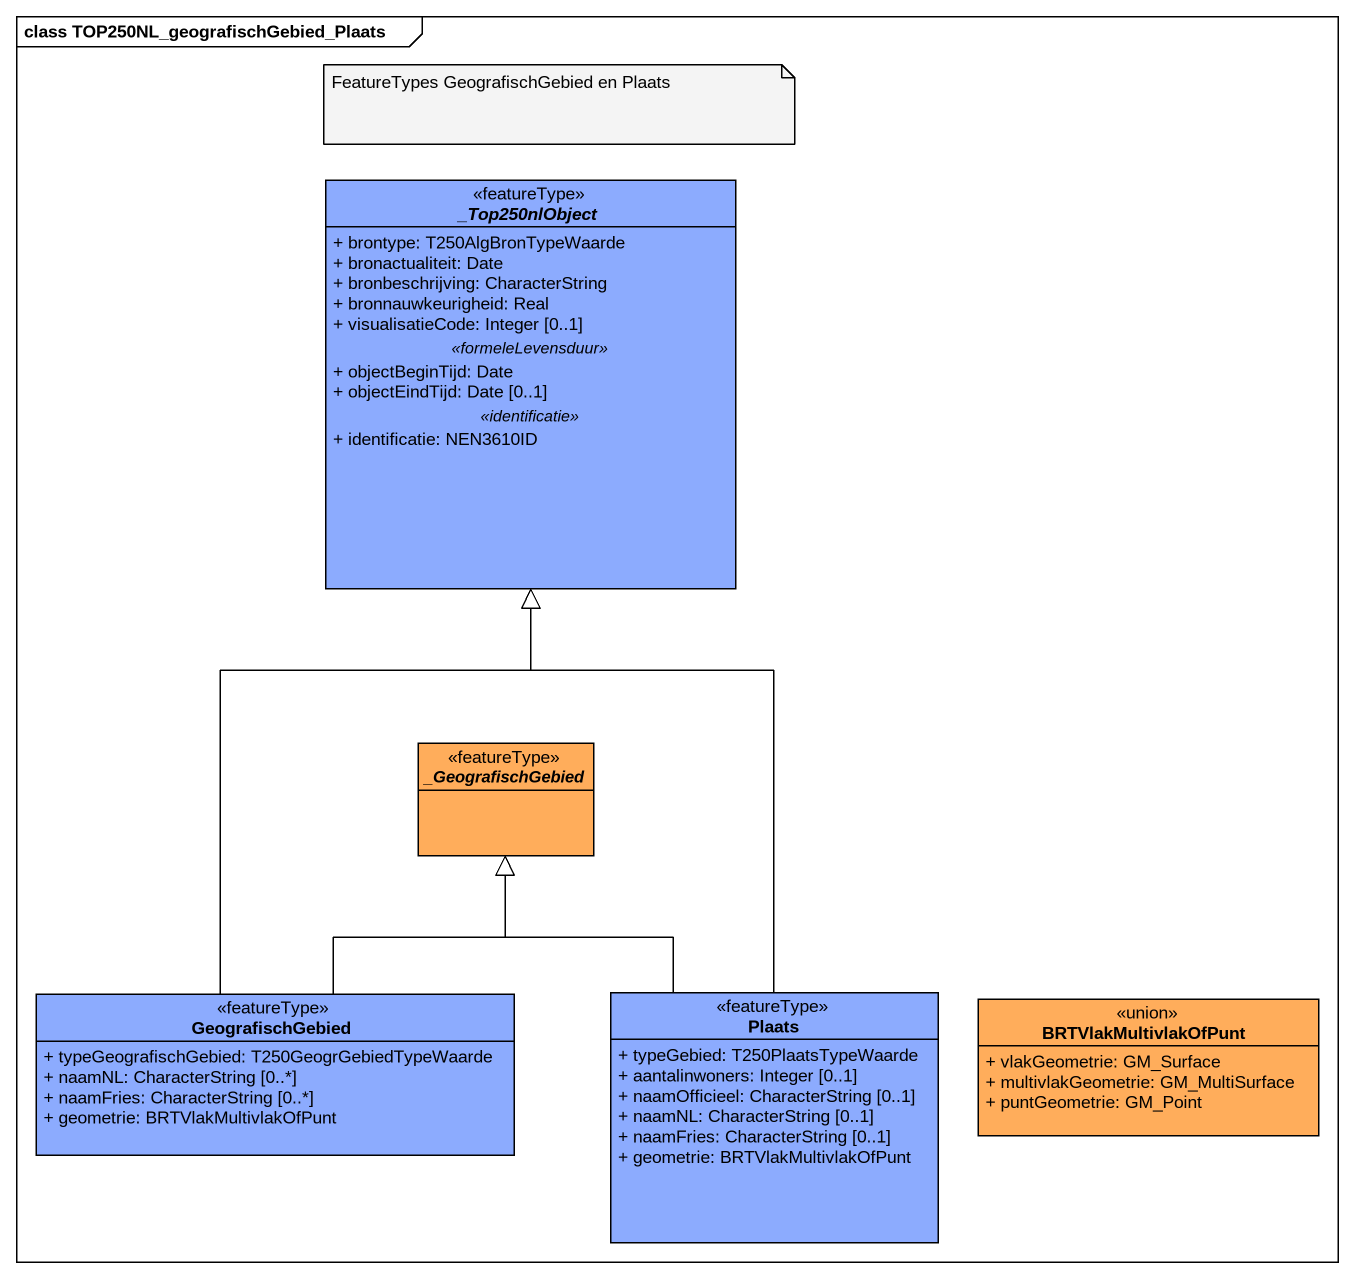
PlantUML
@startuml
mainframe class TOP250NL_geografischGebied_Plaats
hide circle
hide empty members
skinparam classAttributeIconSize 0
abstract class "_Top250nlObject" as Top250nlObject <<featureType>> #8CABFE {
  + brontype: T250AlgBronTypeWaarde
  + bronactualiteit: Date
  + bronbeschrijving: CharacterString
  + bronnauwkeurigheid: Real
  + visualisatieCode: Integer [0..1]
  .. <<formeleLevensduur>> ..
  + objectBeginTijd: Date
  + objectEindTijd: Date [0..1]
  .. <<identificatie>> ..
  + identificatie: NEN3610ID
}
abstract class "_GeografischGebied" as GeografischGebied <<featureType>> #FFAD5B
class "GeografischGebied" as GeografischGebied_2 <<featureType>> #8CABFE {
  + typeGeografischGebied: T250GeogrGebiedTypeWaarde
  + naamNL: CharacterString [0..*]
  + naamFries: CharacterString [0..*]
  + geometrie: BRTVlakMultivlakOfPunt
}
class Plaats <<featureType>> #8CABFE {
  + typeGebied: T250PlaatsTypeWaarde
  + aantalinwoners: Integer [0..1]
  + naamOfficieel: CharacterString [0..1]
  + naamNL: CharacterString [0..1]
  + naamFries: CharacterString [0..1]
  + geometrie: BRTVlakMultivlakOfPunt
}
class BRTVlakMultivlakOfPunt <<union>> #FFAD5B {
  + vlakGeometrie: GM_Surface
  + multivlakGeometrie: GM_MultiSurface
  + puntGeometrie: GM_Point
}
GeografischGebied_2 -up-|> Top250nlObject
GeografischGebied_2 -up-|> GeografischGebied
Plaats -up-|> Top250nlObject
Plaats -up-|> GeografischGebied
note as N1
  FeatureTypes GeografischGebied en Plaats
end note
@enduml
